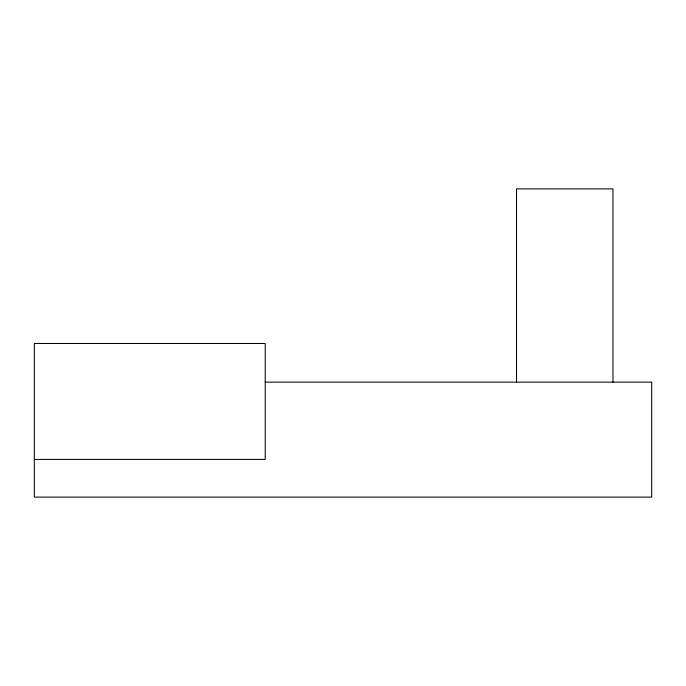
<?xml version="1.0" encoding="UTF-8"?>
<svg xmlns="http://www.w3.org/2000/svg" width="686" height="686" viewBox="0 0 686 686"><rect width="100%" height="100%" fill="white"/><g stroke="black" fill="none" stroke-linecap="round" stroke-linejoin="round"><path stroke-width="1.03" d="M265.225 382.128L651.7 382.128L651.7 497.11L34.3 497.11L34.3 343.48L265.225 343.48L265.225 459.423L34.3 459.423M612.958 382.128L612.958 188.89L516.532 188.89L516.532 382.128"/></g></svg>
